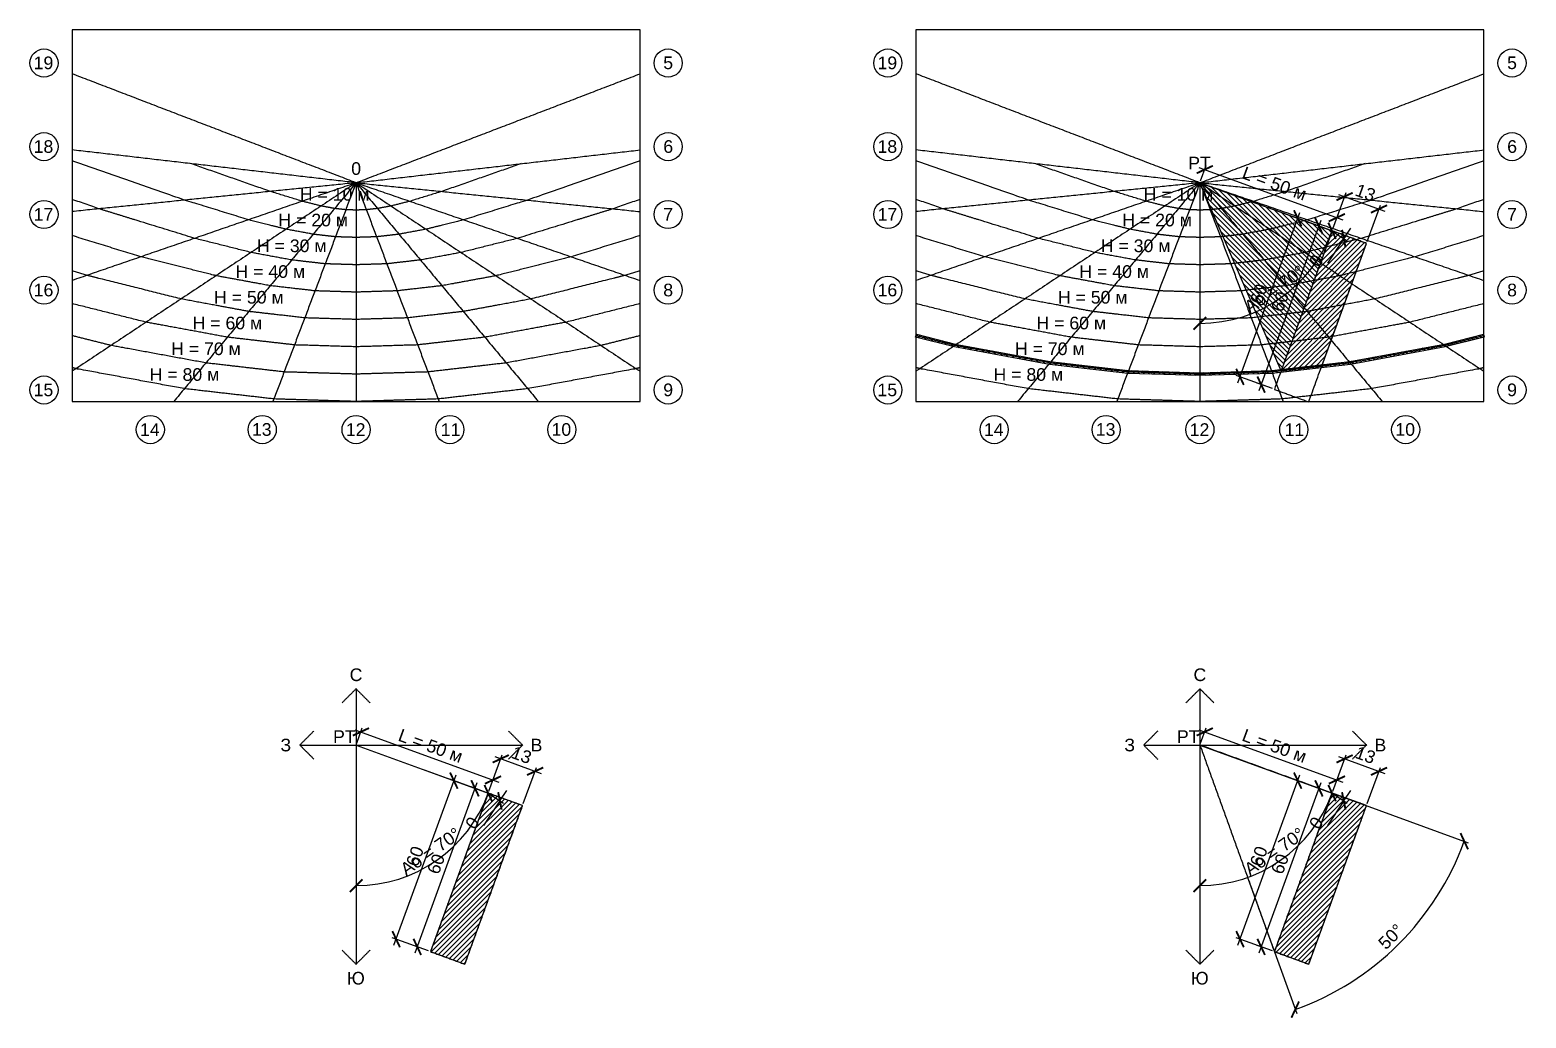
# Model space of a CAD drawing. Header units: metres. Extents: x -116 to 1000, y -497 to 102.
# Drawn here: x -116 to 416, y -497 to -146 of the extents above; entities that cross this region are included whole.
import ezdxf

# ---------------------------------------------------------------- set-up
doc = ezdxf.new("R2010")
doc.units = ezdxf.units.M
doc.layers.add('148', color=7, linetype='Continuous', true_color=0x000000)
doc.styles.add('Meters Architectural', font='arial.ttf')
doc.dimstyles.new('Meters Architectural', dxfattribs={"dimscale": 1.5, "dimtxt": 3, "dimasz": 3, "dimexe": 1, "dimexo": 0.5, "dimgap": 1, "dimtad": 1, "dimtoh": 1, "dimdec": 0, "dimzin": 1, "dimdsep": 46, "dimtxsty": 'Meters Architectural', "dimblk": 'ARCHTICK', "dimcen": 3, "dimdle": 1.5, "dimadec": 0, "dimazin": 1, "dimtfac": 1, "dimtdec": 4, "dimtix": 1, "dimtofl": 0, "dimtmove": 1, "dimatfit": 3, "dimldrblk": 'OPEN90', "dimfxl": 1, "dimtolj": 1, "dimtzin": 1, "dimarcsym": 0})
pattern_1 = [(45, (-9e-14, 2e-13), (-0.8838835, 0.8838835), [])]

# ---------------------------------------------------------------- blocks, each defined once
blk = doc.blocks.new('_ArchTick')
at = {"color": 0, "linetype": 'ByBlock', "const_width": 0.15}
blk.add_lwpolyline([(-0.5, -0.5), (0.5, 0.5)], dxfattribs=at)
blk = doc.blocks.new('*D3')
at = {"layer": '148', "color": 0, "lineweight": -2}
for p, q in [((-0.4, -394.53), (50.81, -413.17)), ((0.26, -399.3), (2.22, -393.89)), ((47.24, -416.4), (49.21, -410.99))]:
    blk.add_line(p, q, dxfattribs=at)
at = {"layer": 'Defpoints', "color": 0}
for p in [(0, -400), (48.69, -412.4), (46.98, -417.1)]:
    blk.add_point(p, dxfattribs=at)
at = {"layer": '148', "color": 0, "lineweight": -2, "xscale": 4.5, "yscale": 4.5, "zscale": 4.5}
for p, rotation in [((1.71, -395.3), 160), ((48.69, -412.4), 340)]:
    blk.add_blockref('_ArchTick', p, dxfattribs=dict(at, rotation=rotation))
at = {"layer": '148', "color": 0, "insert": (26.5, -400.28), "char_height": 4.5, "attachment_point": 5, "rotation": 340, "style": 'Meters Architectural'}
blk.add_mtext('\\A1;L = 50 м', dxfattribs=at)
blk = doc.blocks.new('*D4')
at = {"layer": '148', "color": 0, "lineweight": -2}
for p, q in [((299.6, -194.53), (350.81, -213.17)), ((300.26, -199.3), (302.22, -193.89)), ((347.24, -216.4), (349.21, -210.99))]:
    blk.add_line(p, q, dxfattribs=at)
at = {"layer": 'Defpoints', "color": 0}
for p in [(300, -200), (348.69, -212.4), (346.98, -217.1)]:
    blk.add_point(p, dxfattribs=at)
at = {"layer": '148', "color": 0, "lineweight": -2, "xscale": 4.5, "yscale": 4.5, "zscale": 4.5}
for p, rotation in [((301.71, -195.3), 160), ((348.69, -212.4), 340)]:
    blk.add_blockref('_ArchTick', p, dxfattribs=dict(at, rotation=rotation))
at = {"layer": '148', "color": 0, "insert": (326.5, -200.28), "char_height": 4.5, "attachment_point": 5, "rotation": 340, "style": 'Meters Architectural'}
blk.add_mtext('\\A1;L = 50 м', dxfattribs=at)
blk = doc.blocks.new('*D5')
at = {"layer": '148', "color": 0, "lineweight": -2}
for p, q in [((299.6, -394.53), (350.81, -413.17)), ((300.26, -399.3), (302.22, -393.89)), ((347.24, -416.4), (349.21, -410.99))]:
    blk.add_line(p, q, dxfattribs=at)
at = {"layer": 'Defpoints', "color": 0}
for p in [(300, -400), (348.69, -412.4), (346.98, -417.1)]:
    blk.add_point(p, dxfattribs=at)
at = {"layer": '148', "color": 0, "lineweight": -2, "xscale": 4.5, "yscale": 4.5, "zscale": 4.5}
for p, rotation in [((301.71, -395.3), 160), ((348.69, -412.4), 340)]:
    blk.add_blockref('_ArchTick', p, dxfattribs=dict(at, rotation=rotation))
at = {"layer": '148', "color": 0, "insert": (326.5, -400.28), "char_height": 4.5, "attachment_point": 5, "rotation": 340, "style": 'Meters Architectural'}
blk.add_mtext('\\A1;L = 50 м', dxfattribs=at)
blk = doc.blocks.new('*D6')
at = {"layer": '148', "color": 0, "lineweight": -2}
for p, q in [((21, -473.89), (43.06, -413.28)), ((46.28, -416.84), (40.88, -414.88)), ((25.76, -473.23), (20.36, -471.26))]:
    blk.add_line(p, q, dxfattribs=at)
at = {"layer": 'Defpoints', "color": 0}
for p in [(42.29, -415.39), (46.98, -417.1), (26.46, -473.48)]:
    blk.add_point(p, dxfattribs=at)
at = {"layer": '148', "color": 0, "lineweight": -2, "xscale": 4.5, "yscale": 4.5, "zscale": 4.5}
for p, rotation in [((42.29, -415.39), 70), ((21.76, -471.77), 250)]:
    blk.add_blockref('_ArchTick', p, dxfattribs=dict(at, rotation=rotation))
at = {"layer": '148', "color": 0, "insert": (28.46, -442.28), "char_height": 4.5, "attachment_point": 5, "rotation": 70, "style": 'Meters Architectural'}
blk.add_mtext('\\A1;60', dxfattribs=at)
blk = doc.blocks.new('*D7')
at = {"layer": '148', "color": 0, "lineweight": -2}
for p, q in [((51.14, -419.87), (45.36, -428.55)), ((47.61, -417.52), (52.39, -420.71)), ((47.61, -417.52), (52.39, -420.71)), ((51.14, -419.87), (53.64, -416.13))]:
    blk.add_line(p, q, dxfattribs=at)
at = {"layer": 'Defpoints', "color": 0}
for p in [(46.98, -417.1), (46.98, -417.1), (51.14, -419.87)]:
    blk.add_point(p, dxfattribs=at)
at = {"layer": '148', "color": 0, "lineweight": -2, "xscale": 4.5, "yscale": 4.5, "zscale": 4.5}
for rotation in [236.3099324740203, 56.30993247402022]:
    blk.add_blockref('_ArchTick', (51.14, -419.87), dxfattribs=dict(at, rotation=rotation))
at = {"layer": '148', "color": 0, "insert": (41.35, -427.72), "char_height": 4.5, "attachment_point": 5, "rotation": 56.3099, "style": 'Meters Architectural'}
blk.add_mtext('\\A1;0', dxfattribs=at)
blk = doc.blocks.new('*D8')
at = {"layer": '148', "color": 0, "lineweight": -2}
for p, q in [((13.48, -471.15), (35.54, -410.54)), ((46.28, -416.84), (33.36, -412.14)), ((25.76, -473.23), (12.84, -468.52))]:
    blk.add_line(p, q, dxfattribs=at)
at = {"layer": 'Defpoints', "color": 0}
for p in [(34.77, -412.65), (46.98, -417.1), (26.46, -473.48)]:
    blk.add_point(p, dxfattribs=at)
at = {"layer": '148', "color": 0, "lineweight": -2, "xscale": 4.5, "yscale": 4.5, "zscale": 4.5}
for p, rotation in [((34.77, -412.65), 70), ((14.25, -469.04), 250)]:
    blk.add_blockref('_ArchTick', p, dxfattribs=dict(at, rotation=rotation))
at = {"layer": '148', "color": 0, "insert": (20.94, -439.55), "char_height": 4.5, "attachment_point": 5, "rotation": 70, "style": 'Meters Architectural'}
blk.add_mtext('\\A1;60', dxfattribs=at)
blk = doc.blocks.new('*D9')
at = {"layer": '148', "color": 0, "lineweight": -2}
for p, q in [((47.24, -416.4), (51.94, -403.48)), ((49.32, -404.12), (65.76, -410.1)), ((59.46, -420.84), (64.16, -407.92))]:
    blk.add_line(p, q, dxfattribs=at)
at = {"layer": 'Defpoints', "color": 0}
for p in [(63.65, -409.33), (46.98, -417.1), (59.2, -421.55)]:
    blk.add_point(p, dxfattribs=at)
at = {"layer": '148', "color": 0, "lineweight": -2, "xscale": 4.5, "yscale": 4.5, "zscale": 4.5}
for p, rotation in [((51.43, -404.89), 160), ((63.65, -409.33), 340)]:
    blk.add_blockref('_ArchTick', p, dxfattribs=dict(at, rotation=rotation))
at = {"layer": '148', "color": 0, "insert": (58.84, -403.54), "char_height": 4.5, "attachment_point": 5, "rotation": 340, "style": 'Meters Architectural'}
blk.add_mtext('\\A1;13', dxfattribs=at)
blk = doc.blocks.new('*D10')
at = {"layer": '148', "color": 0, "lineweight": -2}
for p, q in [((321, -273.89), (343.06, -213.28)), ((346.28, -216.84), (340.88, -214.88)), ((325.76, -273.23), (320.36, -271.26))]:
    blk.add_line(p, q, dxfattribs=at)
at = {"layer": 'Defpoints', "color": 0}
for p in [(342.29, -215.39), (346.98, -217.1), (326.46, -273.48)]:
    blk.add_point(p, dxfattribs=at)
at = {"layer": '148', "color": 0, "lineweight": -2, "xscale": 4.5, "yscale": 4.5, "zscale": 4.5}
for p, rotation in [((342.29, -215.39), 70.00000000000003), ((321.76, -271.77), 250)]:
    blk.add_blockref('_ArchTick', p, dxfattribs=dict(at, rotation=rotation))
at = {"layer": '148', "color": 0, "insert": (328.46, -242.28), "char_height": 4.5, "attachment_point": 5, "rotation": 70, "style": 'Meters Architectural'}
blk.add_mtext('\\A1;60', dxfattribs=at)
blk = doc.blocks.new('*D11')
at = {"layer": '148', "color": 0, "lineweight": -2}
for p, q in [((347.61, -217.52), (352.39, -220.71)), ((347.61, -217.52), (352.39, -220.71)), ((351.14, -219.87), (353.64, -216.13)), ((351.14, -219.87), (345.36, -228.55))]:
    blk.add_line(p, q, dxfattribs=at)
at = {"layer": 'Defpoints', "color": 0}
for p in [(346.98, -217.1), (346.98, -217.1), (351.14, -219.87)]:
    blk.add_point(p, dxfattribs=at)
at = {"layer": '148', "color": 0, "lineweight": -2, "xscale": 4.5, "yscale": 4.5, "zscale": 4.5}
for rotation in [236.3099324740203, 56.30993247402022]:
    blk.add_blockref('_ArchTick', (351.14, -219.87), dxfattribs=dict(at, rotation=rotation))
at = {"layer": '148', "color": 0, "insert": (341.35, -227.72), "char_height": 4.5, "attachment_point": 5, "rotation": 56.3099, "style": 'Meters Architectural'}
blk.add_mtext('\\A1;0', dxfattribs=at)
blk = doc.blocks.new('*D12')
at = {"layer": '148', "color": 0, "lineweight": -2}
for p, q in [((313.48, -271.15), (335.54, -210.54)), ((346.28, -216.84), (333.36, -212.14)), ((325.76, -273.23), (312.84, -268.52))]:
    blk.add_line(p, q, dxfattribs=at)
at = {"layer": 'Defpoints', "color": 0}
for p in [(334.77, -212.65), (346.98, -217.1), (326.46, -273.48)]:
    blk.add_point(p, dxfattribs=at)
at = {"layer": '148', "color": 0, "lineweight": -2, "xscale": 4.5, "yscale": 4.5, "zscale": 4.5}
for p, rotation in [((334.77, -212.65), 70.00000000000003), ((314.25, -269.04), 250)]:
    blk.add_blockref('_ArchTick', p, dxfattribs=dict(at, rotation=rotation))
at = {"layer": '148', "color": 0, "insert": (320.94, -239.55), "char_height": 4.5, "attachment_point": 5, "rotation": 70, "style": 'Meters Architectural'}
blk.add_mtext('\\A1;60', dxfattribs=at)
blk = doc.blocks.new('*D13')
at = {"layer": '148', "color": 0, "lineweight": -2}
for p, q in [((347.24, -216.4), (351.94, -203.48)), ((349.32, -204.12), (365.76, -210.1)), ((359.46, -220.84), (364.16, -207.92))]:
    blk.add_line(p, q, dxfattribs=at)
at = {"layer": 'Defpoints', "color": 0}
for p in [(363.65, -209.33), (346.98, -217.1), (359.2, -221.55)]:
    blk.add_point(p, dxfattribs=at)
at = {"layer": '148', "color": 0, "lineweight": -2, "xscale": 4.5, "yscale": 4.5, "zscale": 4.5}
for p, rotation in [((351.43, -204.89), 159.9999999999999), ((363.65, -209.33), 340)]:
    blk.add_blockref('_ArchTick', p, dxfattribs=dict(at, rotation=rotation))
at = {"layer": '148', "color": 0, "insert": (358.84, -203.54), "char_height": 4.5, "attachment_point": 5, "rotation": 340, "style": 'Meters Architectural'}
blk.add_mtext('\\A1;13', dxfattribs=at)
blk = doc.blocks.new('*D14')
at = {"layer": '148', "color": 0, "lineweight": -2}
for p, q in [((347.69, -417.36), (395.38, -434.72)), ((317.2, -447.75), (334.39, -495.5))]:
    blk.add_line(p, q, dxfattribs=at)
blk.add_arc((300, -400), 100, 289.8056, 340, dxfattribs=at)
at = {"layer": 'Defpoints', "color": 0}
for p in [(300, -400), (300, -400), (346.98, -417.1), (316.94, -447.04), (359.53, -480.35)]:
    blk.add_point(p, dxfattribs=at)
at = {"layer": '148', "color": 0, "lineweight": -2, "xscale": 4.5, "yscale": 4.5, "zscale": 4.5}
for p, rotation in [((393.97, -434.2), 69.99999999999997), ((333.88, -494.08), 199.8055710922652)]:
    blk.add_blockref('_ArchTick', p, dxfattribs=dict(at, rotation=rotation))
at = {"layer": '148', "color": 0, "insert": (367.91, -468.14), "char_height": 4.5, "attachment_point": 5, "rotation": 44.9028, "style": 'Meters Architectural'}
blk.add_mtext('\\A1;50%%d', dxfattribs=at)
blk = doc.blocks.new('_Open90')
at = {"color": 0, "linetype": 'ByBlock', "lineweight": -2}
for p, q in [((0, 0), (-1, 0)), ((-0.5, 0.5), (0, 0)), ((0, 0), (-0.5, -0.5))]:
    blk.add_line(p, q, dxfattribs=at)
blk = doc.blocks.new('*D15')
at = {"layer": '148', "color": 0, "lineweight": -2}
for p, q in [((321, -473.89), (343.06, -413.28)), ((346.28, -416.84), (340.88, -414.88)), ((325.76, -473.23), (320.36, -471.26))]:
    blk.add_line(p, q, dxfattribs=at)
at = {"layer": 'Defpoints', "color": 0}
for p in [(342.29, -415.39), (346.98, -417.1), (326.46, -473.48)]:
    blk.add_point(p, dxfattribs=at)
at = {"layer": '148', "color": 0, "lineweight": -2, "xscale": 4.5, "yscale": 4.5, "zscale": 4.5}
for p, rotation in [((342.29, -415.39), 70.00000000000003), ((321.76, -471.77), 250)]:
    blk.add_blockref('_ArchTick', p, dxfattribs=dict(at, rotation=rotation))
at = {"layer": '148', "color": 0, "insert": (328.46, -442.28), "char_height": 4.5, "attachment_point": 5, "rotation": 70, "style": 'Meters Architectural'}
blk.add_mtext('\\A1;60', dxfattribs=at)
blk = doc.blocks.new('*D16')
at = {"layer": '148', "color": 0, "lineweight": -2}
for p, q in [((351.14, -419.87), (345.36, -428.55)), ((347.61, -417.52), (352.39, -420.71)), ((347.61, -417.52), (352.39, -420.71)), ((351.14, -419.87), (353.64, -416.13))]:
    blk.add_line(p, q, dxfattribs=at)
at = {"layer": 'Defpoints', "color": 0}
for p in [(346.98, -417.1), (346.98, -417.1), (351.14, -419.87)]:
    blk.add_point(p, dxfattribs=at)
at = {"layer": '148', "color": 0, "lineweight": -2, "xscale": 4.5, "yscale": 4.5, "zscale": 4.5}
for rotation in [236.3099324740203, 56.30993247402022]:
    blk.add_blockref('_ArchTick', (351.14, -419.87), dxfattribs=dict(at, rotation=rotation))
at = {"layer": '148', "color": 0, "insert": (341.35, -427.72), "char_height": 4.5, "attachment_point": 5, "rotation": 56.3099, "style": 'Meters Architectural'}
blk.add_mtext('\\A1;0', dxfattribs=at)
blk = doc.blocks.new('*D17')
at = {"layer": '148', "color": 0, "lineweight": -2}
for p, q in [((313.48, -471.15), (335.54, -410.54)), ((346.28, -416.84), (333.36, -412.14)), ((325.76, -473.23), (312.84, -468.52))]:
    blk.add_line(p, q, dxfattribs=at)
at = {"layer": 'Defpoints', "color": 0}
for p in [(334.77, -412.65), (346.98, -417.1), (326.46, -473.48)]:
    blk.add_point(p, dxfattribs=at)
at = {"layer": '148', "color": 0, "lineweight": -2, "xscale": 4.5, "yscale": 4.5, "zscale": 4.5}
for p, rotation in [((334.77, -412.65), 70.00000000000003), ((314.25, -469.04), 250)]:
    blk.add_blockref('_ArchTick', p, dxfattribs=dict(at, rotation=rotation))
at = {"layer": '148', "color": 0, "insert": (320.94, -439.55), "char_height": 4.5, "attachment_point": 5, "rotation": 70, "style": 'Meters Architectural'}
blk.add_mtext('\\A1;60', dxfattribs=at)
blk = doc.blocks.new('*D18')
at = {"layer": '148', "color": 0, "lineweight": -2}
for p, q in [((347.24, -416.4), (351.94, -403.48)), ((349.32, -404.12), (365.76, -410.1)), ((359.46, -420.84), (364.16, -407.92))]:
    blk.add_line(p, q, dxfattribs=at)
at = {"layer": 'Defpoints', "color": 0}
for p in [(363.65, -409.33), (346.98, -417.1), (359.2, -421.55)]:
    blk.add_point(p, dxfattribs=at)
at = {"layer": '148', "color": 0, "lineweight": -2, "xscale": 4.5, "yscale": 4.5, "zscale": 4.5}
for p, rotation in [((351.43, -404.89), 159.9999999999999), ((363.65, -409.33), 340)]:
    blk.add_blockref('_ArchTick', p, dxfattribs=dict(at, rotation=rotation))
at = {"layer": '148', "color": 0, "insert": (358.84, -403.54), "char_height": 4.5, "attachment_point": 5, "rotation": 340, "style": 'Meters Architectural'}
blk.add_mtext('\\A1;13', dxfattribs=at)
blk = doc.blocks.new('*D21')
at = {"layer": '148', "color": 0, "lineweight": -2}
for p, q in [((24.2, -408.81), (48.39, -417.61)), ((0, -425.75), (0, -451.5))]:
    blk.add_line(p, q, dxfattribs=at)
blk.add_arc((0, -400), 50, 270, 340, dxfattribs=at)
at = {"layer": 'Defpoints', "color": 0}
for p in [(0, -400), (0, -400), (23.49, -408.55), (0, -425), (19.8, -445.91)]:
    blk.add_point(p, dxfattribs=at)
at = {"layer": '148', "color": 0, "lineweight": -2, "xscale": 4.5, "yscale": 4.5, "zscale": 4.5}
for p, rotation in [((46.98, -417.1), 70.0000000000001), ((0, -450), 180)]:
    blk.add_blockref('_ArchTick', p, dxfattribs=dict(at, rotation=rotation))
at = {"layer": '148', "color": 0, "insert": (26.5, -437.85), "char_height": 4.5, "attachment_point": 5, "rotation": 35, "style": 'Meters Architectural'}
blk.add_mtext('Aо = 70°', dxfattribs=at)
blk = doc.blocks.new('*D22')
at = {"layer": '148', "color": 0, "lineweight": -2}
for p, q in [((324.2, -208.81), (348.39, -217.61)), ((300, -225.75), (300, -251.5))]:
    blk.add_line(p, q, dxfattribs=at)
blk.add_arc((300, -200), 50, 270, 340, dxfattribs=at)
at = {"layer": 'Defpoints', "color": 0}
for p in [(300, -200), (300, -200), (323.49, -208.55), (300, -225), (319.8, -245.91)]:
    blk.add_point(p, dxfattribs=at)
at = {"layer": '148', "color": 0, "lineweight": -2, "xscale": 4.5, "yscale": 4.5, "zscale": 4.5}
for p, rotation in [((346.98, -217.1), 69.99999999999997), ((300, -250), 180)]:
    blk.add_blockref('_ArchTick', p, dxfattribs=dict(at, rotation=rotation))
at = {"layer": '148', "color": 0, "insert": (326.5, -237.85), "char_height": 4.5, "attachment_point": 5, "rotation": 35, "style": 'Meters Architectural'}
blk.add_mtext('Aо = 70°', dxfattribs=at)
blk = doc.blocks.new('*D23')
at = {"layer": '148', "color": 0, "lineweight": -2}
for p, q in [((324.2, -408.81), (348.39, -417.61)), ((300, -425.75), (300, -451.5))]:
    blk.add_line(p, q, dxfattribs=at)
blk.add_arc((300, -400), 50, 270, 340, dxfattribs=at)
at = {"layer": 'Defpoints', "color": 0}
for p in [(300, -400), (300, -400), (323.49, -408.55), (300, -425), (319.8, -445.91)]:
    blk.add_point(p, dxfattribs=at)
at = {"layer": '148', "color": 0, "lineweight": -2, "xscale": 4.5, "yscale": 4.5, "zscale": 4.5}
for p, rotation in [((346.98, -417.1), 70.0000000000001), ((300, -450), 180)]:
    blk.add_blockref('_ArchTick', p, dxfattribs=dict(at, rotation=rotation))
at = {"layer": '148', "color": 0, "insert": (326.5, -437.85), "char_height": 4.5, "attachment_point": 5, "rotation": 35, "style": 'Meters Architectural'}
blk.add_mtext('Aо = 70°', dxfattribs=at)

msp = doc.modelspace()

# ---------------------------------------------------------------- hatches: boundary and pattern name
at = {"layer": '148', "true_color": 0xff6b6b, "extrusion": (0, 0, -1)}
h = msp.add_hatch(dxfattribs=at)
h.set_pattern_fill('Hatch1', color=11, scale=10, angle=45, style=0, pattern_type=2)
h.set_pattern_definition([(45, (2e-14, 0), (-0.8838835, 0.8838835), [])])
h.paths.add_polyline_path([(-300, -200), (-346.98, -217.1), (-328.85, -266.91)], flags=0)
at = {"layer": '148', "true_color": 0xd671f5}
h = msp.add_hatch(dxfattribs=at)
h.set_pattern_fill('Hatch1', color=201, scale=10, angle=45, style=0, pattern_type=2)
h.set_pattern_definition([(45, (0, -3e-14), (-0.8838835, 0.8838835), [])])
h.paths.add_polyline_path([(359.2, -221.55), (346.98, -217.1), (328.85, -266.91), (343.29, -265.25)], flags=0)
at = {"layer": '148', "true_color": 0xd671f5, "extrusion": (0, 0, -1)}
h = msp.add_hatch(dxfattribs=at)
h.set_pattern_fill('Hatch1', color=201, scale=10, angle=45, style=0, pattern_type=2)
h.set_pattern_definition([(45, (0, 0), (-0.8838835, 0.8838835), [])])
h.paths.add_polyline_path([(-401.07, -254.87), (-387.2, -258.35), (-353.47, -264.59), (-325.6, -267.79), (-300, -268.57), (-274.4, -267.79), (-246.53, -264.59), (-212.8, -258.35), (-198.93, -254.87), (-199.18, -253.9), (-213.01, -257.38), (-246.67, -263.6), (-274.47, -266.79), (-300, -267.57), (-325.53, -266.79), (-353.33, -263.6), (-386.99, -257.38), (-400.82, -253.9)], flags=0)
at = {"layer": '148', "true_color": 0xd671f5}
h = msp.add_hatch(dxfattribs=at)
h.set_pattern_fill('Hatch1', color=201, scale=10, angle=45, style=0, pattern_type=2)
h.set_pattern_definition(pattern_1)
h.paths.add_polyline_path([(46.98, -417.1), (26.46, -473.48), (38.68, -477.93), (59.2, -421.55)], flags=0)
h = msp.add_hatch(dxfattribs=at)
h.set_pattern_fill('Hatch1', color=201, scale=10, angle=45, style=0, pattern_type=2)
h.set_pattern_definition(pattern_1)
h.paths.add_polyline_path([(346.98, -417.1), (326.46, -473.48), (338.68, -477.93), (359.2, -421.55)], flags=0)

# ---------------------------------------------------------------- linework, layer by layer
at = {"layer": '148'}
for p, q in [((300, -200), (346.98, -217.1)), ((0, -380), (0, -477.93)), ((300, -380), (300, -477.93)), ((-20, -400), (59.2, -400)), ((0, -400), (46.98, -417.1)), ((280, -400), (359.2, -400)), ((300, -400), (346.98, -417.1))]:
    msp.add_line(p, q, dxfattribs=at)
for points in [[(-100.95, -277.8), (100.95, -277.8), (100.95, -145.64), (-100.95, -145.64)], [(199.05, -277.8), (400.95, -277.8), (400.95, -145.64), (199.05, -145.64)], [(300, -200), (346.98, -217.1), (328.85, -266.91)], [(359.2, -221.55), (346.98, -217.1), (328.85, -266.91), (343.29, -265.25)], [(401.07, -254.87), (387.2, -258.35), (353.47, -264.59), (325.6, -267.79), (300, -268.57), (274.4, -267.79), (246.53, -264.59), (212.8, -258.35), (198.93, -254.87), (199.18, -253.9), (213.01, -257.38), (246.67, -263.6), (274.47, -266.79), (300, -267.57), (325.53, -266.79), (353.33, -263.6), (386.99, -257.38), (400.82, -253.9)], [(46.98, -417.1), (26.46, -473.48), (38.68, -477.93), (59.2, -421.55)], [(346.98, -417.1), (326.46, -473.48), (338.68, -477.93), (359.2, -421.55)]]:
    msp.add_lwpolyline(points, close=True, dxfattribs=at)
for centre in [(-110.95, -157.41), (110.95, -157.41), (189.05, -157.41), (410.95, -157.41), (-110.95, -187.16), (110.95, -187.16), (189.05, -187.16), (410.95, -187.16), (-110.95, -211.27), (110.95, -211.27), (189.05, -211.27), (410.95, -211.27), (-110.95, -238.2), (110.95, -238.2), (189.05, -238.2), (410.95, -238.2), (-110.95, -273.71), (110.95, -273.71), (189.05, -273.71), (410.95, -273.71), (-73.15, -287.8), (-33.35, -287.8), (0, -287.8), (33.35, -287.8), (73.15, -287.8), (226.85, -287.8), (266.65, -287.8), (300, -287.8), (333.35, -287.8), (373.15, -287.8)]:
    msp.add_circle(centre, 5, dxfattribs=at)
for points in [[(0, -200), (-50.47, -180.63), (-100.95, -161.25)], [(0, -200), (50.47, -180.63), (100.95, -161.25)], [(300, -200), (249.53, -180.63), (199.05, -161.25)], [(300, -200), (350.47, -180.63), (400.95, -161.25)], [(0, -200), (-50.47, -194.16), (-100.95, -188.32)], [(0, -200), (50.47, -194.16), (100.95, -188.32)], [(300, -200), (249.53, -194.16), (199.05, -188.32)], [(300, -200), (350.47, -194.16), (400.95, -188.32)], [(0, -200), (-50.47, -205.13), (-100.95, -210.25)], [(0, -200), (-50.47, -217.38), (-100.95, -234.76)], [(0, -200), (-50.47, -233.53), (-100.95, -267.07)], [(0, -200), (-32.41, -238.9), (-64.82, -277.8)], [(0, -200), (-14.78, -238.9), (-29.55, -277.8)], [(0, -200), (0, -238.9), (0, -277.8)], [(0, -200), (14.78, -238.9), (29.55, -277.8)], [(0, -200), (32.41, -238.9), (64.82, -277.8)], [(0, -200), (50.47, -233.53), (100.95, -267.07)], [(0, -200), (50.47, -217.38), (100.95, -234.76)], [(0, -200), (50.47, -205.13), (100.95, -210.25)], [(300, -200), (249.53, -205.13), (199.05, -210.25)], [(300, -200), (249.53, -217.38), (199.05, -234.76)], [(300, -200), (249.53, -233.53), (199.05, -267.07)], [(300, -200), (267.59, -238.9), (235.18, -277.8)], [(300, -200), (285.22, -238.9), (270.45, -277.8)], [(300, -200), (300, -238.9), (300, -277.8)], [(300, -200), (314.78, -238.9), (329.55, -277.8)], [(300, -200), (332.41, -238.9), (364.82, -277.8)], [(300, -200), (350.47, -233.53), (400.95, -267.07)], [(300, -200), (350.47, -217.38), (400.95, -234.76)], [(300, -200), (350.47, -205.13), (400.95, -210.25)], [(346.98, -217.1), (336.72, -245.29), (326.46, -273.48)], [(359.2, -221.55), (353.09, -219.32), (346.98, -217.1)], [(338.68, -277.93), (348.94, -249.74), (359.2, -221.55)], [(326.46, -273.48), (332.57, -275.71), (338.68, -277.93)], [(0, -380), (-2.5, -382.5), (-5, -385)], [(0, -380), (2.5, -382.5), (5, -385)], [(300, -380), (297.5, -382.5), (295, -385)], [(300, -380), (302.5, -382.5), (305, -385)], [(-15, -395), (-17.5, -397.5), (-20, -400)], [(54.2, -395), (56.7, -397.5), (59.2, -400)], [(285, -395), (282.5, -397.5), (280, -400)], [(354.2, -395), (356.7, -397.5), (359.2, -400)], [(-20, -400), (-17.5, -402.5), (-15, -405)], [(59.2, -400), (56.7, -402.5), (54.2, -405)], [(280, -400), (282.5, -402.5), (285, -405)], [(300, -400), (313.23, -436.74), (326.46, -473.48)], [(359.2, -421.55), (329.6, -410.77), (300, -400)], [(359.2, -400), (356.7, -402.5), (354.2, -405)], [(46.98, -417.1), (36.72, -445.29), (26.46, -473.48)], [(59.2, -421.55), (53.09, -419.32), (46.98, -417.1)], [(346.98, -417.1), (336.72, -445.29), (326.46, -473.48)], [(359.2, -421.55), (353.09, -419.32), (346.98, -417.1)], [(38.68, -477.93), (48.94, -449.74), (59.2, -421.55)], [(338.68, -477.93), (348.94, -449.74), (359.2, -421.55)], [(-5, -472.93), (-2.5, -475.43), (0, -477.93)], [(5, -472.93), (2.5, -475.43), (0, -477.93)], [(295, -472.93), (297.5, -475.43), (300, -477.93)], [(305, -472.93), (302.5, -475.43), (300, -477.93)], [(26.46, -473.48), (32.57, -475.71), (38.68, -477.93)], [(326.46, -473.48), (332.57, -475.71), (338.68, -477.93)]]:
    msp.add_open_spline(points, degree=2, dxfattribs=at)
for points, knots in [([(100.95, -192.18), (80.91, -199.18), (60.88, -206.18), (49.57, -209.68), (38.26, -213.17), (31.57, -214.85), (24.88, -216.53), (20.07, -217.42), (15.26, -218.31), (11.28, -218.77), (7.3, -219.23), (3.65, -219.34), (0, -219.45), (-3.65, -219.34), (-7.3, -219.23), (-11.28, -218.77), (-15.26, -218.31), (-20.07, -217.42), (-24.88, -216.53), (-31.57, -214.85), (-38.26, -213.17), (-49.57, -209.68), (-60.88, -206.18), (-80.91, -199.18), (-100.95, -192.18)], [0.291897, 0.291897, 0.291897, 1, 1, 2, 2, 3, 3, 4, 4, 5, 5, 6, 6, 7, 7, 8, 8, 9, 9, 10, 10, 11, 11, 11.708103, 11.708103, 11.708103]), ([(58.73, -193.2), (44.59, -198.15), (30.44, -203.09), (24.78, -204.84), (19.13, -206.59), (15.79, -207.43), (12.44, -208.27), (10.04, -208.71), (7.63, -209.16), (5.64, -209.38), (3.65, -209.61), (1.83, -209.67), (0, -209.72), (-1.83, -209.67), (-3.65, -209.61), (-5.64, -209.38), (-7.63, -209.16), (-10.04, -208.71), (-12.44, -208.27), (-15.79, -207.43), (-19.13, -206.59), (-24.78, -204.84), (-30.44, -203.09), (-44.59, -198.15), (-58.73, -193.2)], [0, 0, 0, 1, 1, 2, 2, 3, 3, 4, 4, 5, 5, 6, 6, 7, 7, 8, 8, 9, 9, 10, 10, 11, 11, 12, 12, 12]), ([(400.95, -192.18), (380.91, -199.18), (360.88, -206.18), (349.57, -209.68), (338.26, -213.17), (331.57, -214.85), (324.88, -216.53), (320.07, -217.42), (315.26, -218.31), (311.28, -218.77), (307.3, -219.23), (303.65, -219.34), (300, -219.45), (296.35, -219.34), (292.7, -219.23), (288.72, -218.77), (284.74, -218.31), (279.93, -217.42), (275.12, -216.53), (268.43, -214.85), (261.74, -213.17), (250.43, -209.68), (239.12, -206.18), (219.09, -199.18), (199.05, -192.18)], [0.291897, 0.291897, 0.291897, 1, 1, 2, 2, 3, 3, 4, 4, 5, 5, 6, 6, 7, 7, 8, 8, 9, 9, 10, 10, 11, 11, 11.708103, 11.708103, 11.708103]), ([(358.73, -193.2), (344.59, -198.15), (330.44, -203.09), (324.78, -204.84), (319.13, -206.59), (315.79, -207.43), (312.44, -208.27), (310.04, -208.71), (307.63, -209.16), (305.64, -209.38), (303.65, -209.61), (301.83, -209.67), (300, -209.72), (298.17, -209.67), (296.35, -209.61), (294.36, -209.38), (292.37, -209.16), (289.96, -208.71), (287.56, -208.27), (284.21, -207.43), (280.87, -206.59), (275.22, -204.84), (269.56, -203.09), (255.41, -198.15), (241.27, -193.2)], [0, 0, 0, 1, 1, 2, 2, 3, 3, 4, 4, 5, 5, 6, 6, 7, 7, 8, 8, 9, 9, 10, 10, 11, 11, 12, 12, 12]), ([(100.95, -205.91), (96.13, -207.59), (91.32, -209.28), (74.35, -214.52), (57.39, -219.76), (47.36, -222.28), (37.33, -224.8), (30.11, -226.13), (22.89, -227.47), (16.92, -228.15), (10.95, -228.84), (5.48, -229.01), (0, -229.17), (-5.48, -229.01), (-10.95, -228.84), (-16.92, -228.15), (-22.89, -227.47), (-30.11, -226.13), (-37.33, -224.8), (-47.36, -222.28), (-57.39, -219.76), (-74.35, -214.52), (-91.32, -209.28), (-96.13, -207.59), (-100.95, -205.91)], [0.886537, 0.886537, 0.886537, 1, 1, 2, 2, 3, 3, 4, 4, 5, 5, 6, 6, 7, 7, 8, 8, 9, 9, 10, 10, 11, 11, 11.113463, 11.113463, 11.113463]), ([(400.95, -205.91), (396.13, -207.59), (391.32, -209.28), (374.35, -214.52), (357.39, -219.76), (347.36, -222.28), (337.33, -224.8), (330.11, -226.13), (322.89, -227.47), (316.92, -228.15), (310.95, -228.84), (305.48, -229.01), (300, -229.17), (294.52, -229.01), (289.05, -228.84), (283.08, -228.15), (277.11, -227.47), (269.89, -226.13), (262.67, -224.8), (252.64, -222.28), (242.61, -219.76), (225.65, -214.52), (208.68, -209.28), (203.87, -207.59), (199.05, -205.91)], [0.886537, 0.886537, 0.886537, 1, 1, 2, 2, 3, 3, 4, 4, 5, 5, 6, 6, 7, 7, 8, 8, 9, 9, 10, 10, 11, 11, 11.113463, 11.113463, 11.113463]), ([(100.95, -218.8), (88.74, -222.57), (76.52, -226.35), (63.15, -229.71), (49.77, -233.07), (40.14, -234.85), (30.51, -236.62), (22.56, -237.54), (14.61, -238.45), (7.3, -238.68), (0, -238.9), (-7.3, -238.68), (-14.61, -238.45), (-22.56, -237.54), (-30.51, -236.62), (-40.14, -234.85), (-49.77, -233.07), (-63.15, -229.71), (-76.52, -226.35), (-88.74, -222.57), (-100.95, -218.8)], [1.460049, 1.460049, 1.460049, 2, 2, 3, 3, 4, 4, 5, 5, 6, 6, 7, 7, 8, 8, 9, 9, 10, 10, 10.539951, 10.539951, 10.539951]), ([(400.95, -218.8), (388.74, -222.57), (376.52, -226.35), (363.15, -229.71), (349.77, -233.07), (340.14, -234.85), (330.51, -236.62), (322.56, -237.54), (314.61, -238.45), (307.3, -238.68), (300, -238.9), (292.7, -238.68), (285.39, -238.45), (277.44, -237.54), (269.49, -236.62), (259.86, -234.85), (250.23, -233.07), (236.85, -229.71), (223.48, -226.35), (211.26, -222.57), (199.05, -218.8)], [1.460049, 1.460049, 1.460049, 2, 2, 3, 3, 4, 4, 5, 5, 6, 6, 7, 7, 8, 8, 9, 9, 10, 10, 10.539951, 10.539951, 10.539951]), ([(100.95, -231.3), (98.3, -232.12), (95.66, -232.94), (78.93, -237.13), (62.21, -241.33), (50.18, -243.56), (38.14, -245.78), (28.2, -246.92), (18.26, -248.07), (9.13, -248.34), (0, -248.62), (-9.13, -248.34), (-18.26, -248.07), (-28.2, -246.92), (-38.14, -245.78), (-50.18, -243.56), (-62.21, -241.33), (-78.93, -237.13), (-95.66, -232.94), (-98.3, -232.12), (-100.95, -231.3)], [1.906425, 1.906425, 1.906425, 2, 2, 3, 3, 4, 4, 5, 5, 6, 6, 7, 7, 8, 8, 9, 9, 10, 10, 10.093575, 10.093575, 10.093575]), ([(400.95, -231.3), (398.3, -232.12), (395.66, -232.94), (378.93, -237.13), (362.21, -241.33), (350.18, -243.56), (338.14, -245.78), (328.2, -246.92), (318.26, -248.07), (309.13, -248.34), (300, -248.62), (290.87, -248.34), (281.74, -248.07), (271.8, -246.92), (261.86, -245.78), (249.82, -243.56), (237.79, -241.33), (221.07, -237.13), (204.34, -232.94), (201.7, -232.12), (199.05, -231.3)], [1.906425, 1.906425, 1.906425, 2, 2, 3, 3, 4, 4, 5, 5, 6, 6, 7, 7, 8, 8, 9, 9, 10, 10, 10.093575, 10.093575, 10.093575]), ([(100.95, -243), (87.8, -246.3), (74.65, -249.6), (60.21, -252.27), (45.77, -254.94), (33.84, -256.31), (21.91, -257.68), (10.95, -258.01), (0, -258.35), (-10.95, -258.01), (-21.91, -257.68), (-33.84, -256.31), (-45.77, -254.94), (-60.21, -252.27), (-74.65, -249.6), (-87.8, -246.3), (-100.95, -243)], [2.344857, 2.344857, 2.344857, 3, 3, 4, 4, 5, 5, 6, 6, 7, 7, 8, 8, 9, 9, 9.655143, 9.655143, 9.655143]), ([(400.95, -243), (387.8, -246.3), (374.65, -249.6), (360.21, -252.27), (345.77, -254.94), (333.84, -256.31), (321.91, -257.68), (310.95, -258.01), (300, -258.35), (289.05, -258.01), (278.09, -257.68), (266.16, -256.31), (254.23, -254.94), (239.79, -252.27), (225.35, -249.6), (212.2, -246.3), (199.05, -243)], [2.344857, 2.344857, 2.344857, 3, 3, 4, 4, 5, 5, 6, 6, 7, 7, 8, 8, 9, 9, 9.655143, 9.655143, 9.655143]), ([(100.95, -254.39), (94.02, -256.13), (87.09, -257.87), (70.25, -260.98), (53.4, -264.09), (39.48, -265.69), (25.56, -267.29), (12.78, -267.68), (0, -268.07), (-12.78, -267.68), (-25.56, -267.29), (-39.48, -265.69), (-53.4, -264.09), (-70.25, -260.98), (-87.09, -257.87), (-94.02, -256.13), (-100.95, -254.39)], [2.704171, 2.704171, 2.704171, 3, 3, 4, 4, 5, 5, 6, 6, 7, 7, 8, 8, 9, 9, 9.295829, 9.295829, 9.295829]), ([(400.95, -254.39), (394.02, -256.13), (387.09, -257.87), (370.25, -260.98), (353.4, -264.09), (339.48, -265.69), (325.56, -267.29), (312.78, -267.68), (300, -268.07), (287.22, -267.68), (274.44, -267.29), (260.52, -265.69), (246.6, -264.09), (229.75, -260.98), (212.91, -257.87), (205.98, -256.13), (199.05, -254.39)], [2.704171, 2.704171, 2.704171, 3, 3, 4, 4, 5, 5, 6, 6, 7, 7, 8, 8, 9, 9, 9.295829, 9.295829, 9.295829]), ([(0, -277.8), (-14.61, -277.35), (-29.21, -276.9), (-45.12, -275.08), (-61.03, -273.25), (-80.28, -269.69), (-99.54, -266.13), (-100.24, -265.95), (-100.95, -265.78)], [6, 6, 6, 7, 7, 8, 8, 9, 9, 9.026345, 9.026345, 9.026345]), ([(100.95, -265.78), (100.24, -265.95), (99.54, -266.13), (80.28, -269.69), (61.03, -273.25), (45.12, -275.08), (29.21, -276.9), (14.61, -277.35), (0, -277.8)], [2.973655, 2.973655, 2.973655, 3, 3, 4, 4, 5, 5, 6, 6, 6]), ([(300, -277.8), (285.39, -277.35), (270.79, -276.9), (254.88, -275.08), (238.97, -273.25), (219.72, -269.69), (200.46, -266.13), (199.76, -265.95), (199.05, -265.78)], [6, 6, 6, 7, 7, 8, 8, 9, 9, 9.026345, 9.026345, 9.026345]), ([(400.95, -265.78), (400.24, -265.95), (399.54, -266.13), (380.28, -269.69), (361.03, -273.25), (345.12, -275.08), (329.21, -276.9), (314.61, -277.35), (300, -277.8)], [2.973655, 2.973655, 2.973655, 3, 3, 4, 4, 5, 5, 6, 6, 6])]:
    msp.add_open_spline(points, degree=2, knots=knots, dxfattribs=at)

# ---------------------------------------------------------------- texts
at = {"layer": '148', "char_height": 4.5, "attachment_point": 1, "style": 'Meters Architectural'}
for s, insert, width in [('19', (-114.63, -155.11), 22.4022), ('5', (109.2, -155.08), 15.5054), ('19', (185.37, -155.11), 22.4022), ('5', (409.2, -155.08), 15.5054), ('18', (-114.63, -184.86), 22.4022), ('6', (109.23, -184.86), 15.4076), ('18', (185.37, -184.86), 22.4022), ('6', (409.23, -184.86), 15.4076), ('РТ', (295.82, -190.75), 24.7989), ('0', (-1.72, -192.7), 15.4076), ('H = 10 м', (-19.99, -201.86), 57.4728), ('H = 10 м', (280.01, -201.86), 57.4728), ('17', (-114.61, -209.02), 22.3533), ('H = 20 м', (-27.62, -211.01), 57.4728), ('7', (109.2, -208.98), 15.4076), ('17', (185.39, -209.02), 22.3533), ('H = 20 м', (272.38, -211.01), 57.4728), ('7', (409.2, -208.98), 15.4076), ('H = 30 м', (-35.25, -220.17), 57.4728), ('H = 30 м', (264.75, -220.17), 57.4728), ('H = 40 м', (-42.88, -229.33), 57.4728), ('H = 40 м', (257.12, -229.33), 57.4728), ('16', (-114.61, -235.9), 22.3533), ('H = 50 м', (-50.51, -238.48), 57.4728), ('8', (109.21, -235.9), 15.4565), ('16', (185.39, -235.9), 22.3533), ('H = 50 м', (249.49, -238.48), 57.4728), ('8', (409.21, -235.9), 15.4565), ('H = 60 м', (-58.13, -247.64), 57.4728), ('H = 60 м', (241.87, -247.64), 57.4728), ('H = 70 м', (-65.76, -256.79), 57.4728), ('H = 70 м', (234.24, -256.79), 57.4728), ('H = 80 м', (-73.39, -265.95), 57.4728), ('H = 80 м', (226.61, -265.95), 57.4728), ('15', (-114.64, -271.41), 22.4511), ('9', (109.21, -271.41), 15.4565), ('15', (185.36, -271.41), 22.4511), ('9', (409.21, -271.41), 15.4565), ('14', (-76.81, -285.55), 22.3043), ('13', (-37.02, -285.5), 22.3533), ('12', (-3.64, -285.55), 22.2554), ('11', (30.11, -285.55), 20.6413), ('10', (69.48, -285.5), 22.3533), ('14', (223.19, -285.55), 22.3043), ('13', (262.98, -285.5), 22.3533), ('12', (296.36, -285.55), 22.2554), ('11', (330.11, -285.55), 20.6413), ('10', (369.48, -285.5), 22.3533), ('С', (-2.29, -372.74), 17.5598), ('С', (297.71, -372.74), 17.5598), ('З', (-26.88, -397.74), 16.0924), ('РТ', (-8.18, -394.75), 24.7989), ('В', (62.05, -397.75), 16.7283), ('З', (273.12, -397.74), 16.0924), ('РТ', (291.82, -394.75), 24.7989), ('В', (362.05, -397.75), 16.7283), ('Ю', (-3.25, -480.67), 21.0326), ('Ю', (296.75, -480.67), 21.0326)]:
    msp.add_mtext(s, dxfattribs=dict(at, insert=insert, width=width))

# ---------------------------------------------------------------- dimensions: what is measured, and where the dimension line sits
at = {"layer": '148'}
for base, p1, p2, picture, middle in [((348.69, -212.4), (300, -200), (346.98, -217.1), '*D4', (326.5, -200.28)), ((48.69, -412.4), (0, -400), (46.98, -417.1), '*D3', (26.5, -400.28)), ((348.69, -412.4), (300, -400), (346.98, -417.1), '*D5', (326.5, -400.28))]:
    dim = msp.add_linear_dim(base=base, p1=p1, p2=p2, angle=340, text='L = 50 м', dimstyle='Meters Architectural', override={"dimscale": 1.5, "dimtxt": 3, "dimasz": 3, "dimexe": 1, "dimexo": 0.5, "dimgap": 1, "dimtad": 1, "dimtih": 0, "dimtoh": 0, "dimdec": 0, "dimlfac": 1, "dimzin": 1, "dimtxsty": 'Meters Architectural', "dimblk": 'ArchTick', "dimsah": 0, "dimcen": 3, "dimdle": 1.5, "dimazin": 1, "dimtix": 0, "dimtmove": 0, "dimtzin": 1}, dxfattribs=at)
    dim.commit()
    dim.dimension.update_dxf_attribs({"geometry": picture, "text_midpoint": middle})
for base, line1, line2, picture, middle in [((319.8, -245.91), ((300, -225), (300, -200)), ((300, -200), (323.49, -208.55)), '*D22', (326.5, -237.85)), ((19.8, -445.91), ((0, -425), (0, -400)), ((0, -400), (23.49, -408.55)), '*D21', (26.5, -437.85)), ((319.8, -445.91), ((300, -425), (300, -400)), ((300, -400), (323.49, -408.55)), '*D23', (326.5, -437.85))]:
    dim = msp.add_angular_dim_2l(base=base, line1=line1, line2=line2, text='Aо = 70°', dimstyle='Meters Architectural', override={"dimtad": 1, "dimtxsty": 'Meters Architectural', "dimblk": 'ArchTick', "dimsah": 0}, dxfattribs=at)
    dim.commit()
    dim.dimension.update_dxf_attribs({"geometry": picture, "text_midpoint": middle})
for base, p1, p2, angle, picture, middle in [((363.65, -209.33), (346.98, -217.1), (359.2, -221.55), 340, '*D13', (358.84, -203.54)), ((334.77, -212.65), (326.46, -273.48), (346.98, -217.1), 70, '*D12', (320.94, -239.55)), ((342.29, -215.39), (326.46, -273.48), (346.98, -217.1), 70, '*D10', (328.46, -242.28)), ((351.14488251, -219.87450815), (346.98463104, -217.10100717), (346.98463104, -217.10100717), 236.30993247, '*D11', (341.34853036, -227.72344659)), ((63.65, -409.33), (46.98, -417.1), (59.2, -421.55), 340, '*D9', (58.84, -403.54)), ((363.65, -409.33), (346.98, -417.1), (359.2, -421.55), 340, '*D18', (358.84, -403.54)), ((34.77, -412.65), (26.46, -473.48), (46.98, -417.1), 70, '*D8', (20.94, -439.55)), ((42.29, -415.39), (26.46, -473.48), (46.98, -417.1), 70, '*D6', (28.46, -442.28)), ((334.77, -412.65), (326.46, -473.48), (346.98, -417.1), 70, '*D17', (320.94, -439.55)), ((342.29, -415.39), (326.46, -473.48), (346.98, -417.1), 70, '*D15', (328.46, -442.28)), ((51.14488251, -419.87450815), (46.98463104, -417.10100717), (46.98463104, -417.10100717), 236.30993247, '*D7', (41.34853036, -427.72344659)), ((351.14488251, -419.87450815), (346.98463104, -417.10100717), (346.98463104, -417.10100717), 236.30993247, '*D16', (341.34853036, -427.72344659))]:
    dim = msp.add_linear_dim(base=base, p1=p1, p2=p2, angle=angle, dimstyle='Meters Architectural', override={"dimscale": 1.5, "dimtxt": 3, "dimasz": 3, "dimexe": 1, "dimexo": 0.5, "dimgap": 1, "dimtad": 1, "dimtih": 0, "dimtoh": 0, "dimdec": 0, "dimlfac": 1, "dimzin": 1, "dimtxsty": 'Meters Architectural', "dimblk": 'ArchTick', "dimsah": 0, "dimcen": 3, "dimdle": 1.5, "dimazin": 1, "dimtix": 0, "dimtmove": 0, "dimtzin": 1}, dxfattribs=at)
    dim.commit()
    dim.dimension.update_dxf_attribs({"geometry": picture, "text_midpoint": middle})
dim = msp.add_angular_dim_2l(base=(359.53, -480.35), line1=((316.94, -447.04), (300, -400)), line2=((300, -400), (346.98, -417.1)), dimstyle='Meters Architectural', override={"dimtad": 1, "dimtxsty": 'Meters Architectural', "dimblk": 'ArchTick', "dimsah": 0}, dxfattribs=at)
dim.commit()
dim.dimension.update_dxf_attribs({"geometry": '*D14', "text_midpoint": (367.91, -468.14)})

doc.saveas('drawing.dxf')
